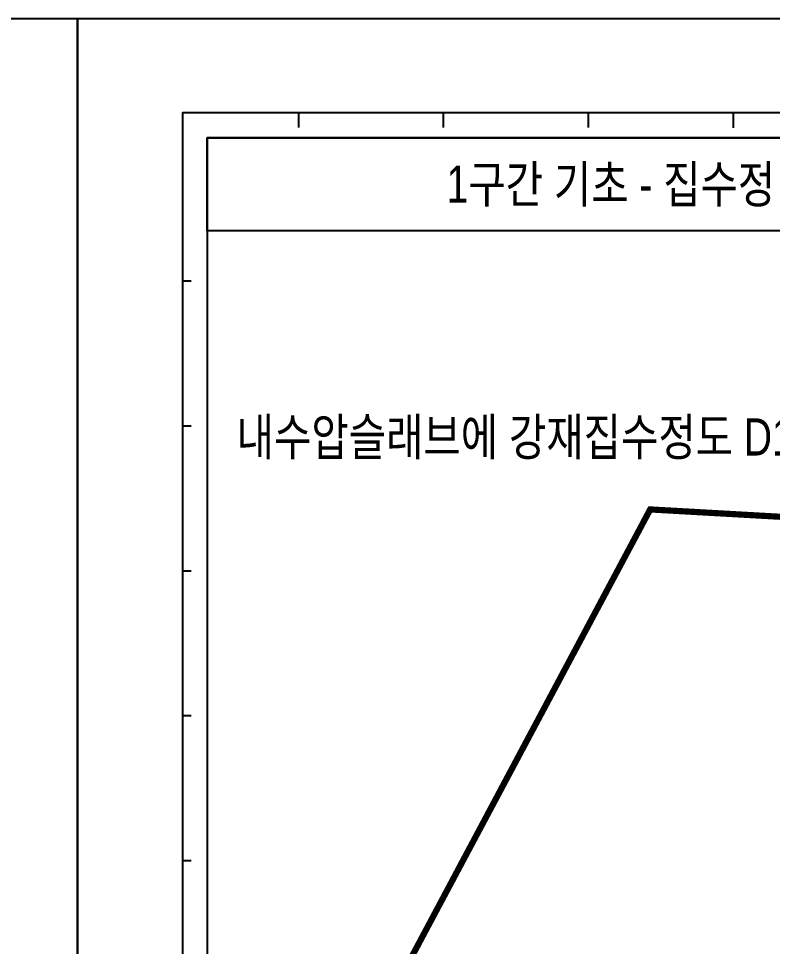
# Model space of a CAD drawing. Header units: millimetres. Extents: x 91591 to 1353697, y 75729 to 160586.
# Drawn here: x 1168745 to 1205212, y 115683 to 160586 of the extents above; entities that cross this region are included whole.
import ezdxf
from ezdxf.enums import TextEntityAlignment as Align

# ---------------------------------------------------------------- set-up
doc = ezdxf.new("R2010")
doc.units = ezdxf.units.MM
doc.layers.add('DEFPOINT', color=142, linetype='Continuous', plot=False)
doc.layers.add('WALL-1', color=2, linetype='Continuous')
doc.styles.add('EST', font='')
doc.styles.get('EST').set_extended_font_data('HYHeadLine-Medium')

# ---------------------------------------------------------------- blocks, each defined once
blk = doc.blocks.new('zw$9A02')
at = {"color": 7}
for p, q in [((8017, -3425), (8017, -3951)), ((13275, -3425), (13275, -3951)), ((18533, -3425), (18533, -3951)), ((23791, -3444), (23791, -3970)), ((3810, -9525), (4126, -9525)), ((3810, -14783), (4126, -14783)), ((3810, -20041), (4126, -20041)), ((3810, -25299), (4126, -25299)), ((3810, -30557), (4126, -30557))]:
    blk.add_line(p, q, dxfattribs=at)
blk.add_lwpolyline([(0, -63643), (0, 0), (90000, 0), (90000, -63643)], close=True)
at = {"color": 4}
blk.add_lwpolyline([(3810, -61579), (85731, -61579), (85731, -3425), (3810, -3425)], close=True, dxfattribs=at)
at = {"layer": 'DEFPOINT', "color": 150}
blk.add_lwpolyline([(4710, -56999), (84831, -56999), (84831, -4325), (4710, -4325)], close=True, dxfattribs=at)

msp = doc.modelspace()

# ---------------------------------------------------------------- linework, layer by layer
at = {"layer": 'DEFPOINT', "const_width": 300}
msp.add_lwpolyline([(1187057.2, 113859.8), (1199298.2, 136831.7), (1229679.4, 135115.1)], dxfattribs=at)
at = {"layer": 'WALL-1', "color": 7, "linetype": 'Continuous'}
msp.add_lwpolyline([(1177871.4, 154819.4), (1222871.8, 154819.4), (1222871.8, 150319.6), (1177871.4, 150319.6)], close=True, dxfattribs=at)

# ---------------------------------------------------------------- block references
at = {"xscale": 1.333333333333333, "yscale": 1.333333333333333, "zscale": 1.333333333333333}
for p in [(1051590.8, 160586.4), (1171590.8, 160586.4)]:
    msp.add_blockref('zw$9A02', p, dxfattribs=at)

# ---------------------------------------------------------------- texts
at = {"color": 2, "style": 'EST', "width": 0.8}
msp.add_text('1구간 기초 - 집수정 보강근', height=1800, dxfattribs=at).set_placement((1200371.6, 152569.5, 0), align=Align.MIDDLE_CENTER)
at = {"layer": 'DEFPOINT', "style": 'EST', "width": 0.8}
msp.add_text('내수압슬래브에 강재집수정도 D19배근 적용이 맞는지 확인필요!!', height=1800, dxfattribs=at).set_placement((1205441.1, 140341.3, 0), align=Align.MIDDLE_CENTER)

doc.saveas('drawing.dxf')
